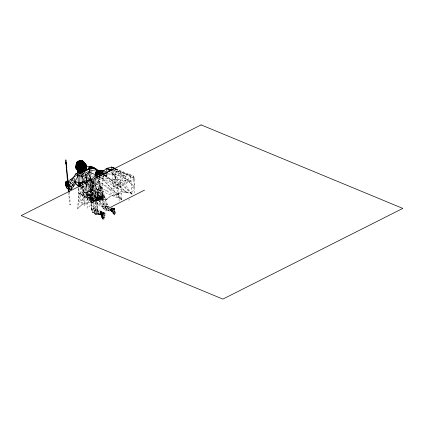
<?xml version="1.0" encoding="UTF-8"?>
<svg xmlns="http://www.w3.org/2000/svg" width="424" height="424" viewBox="0 0 424 424"><rect width="100%" height="100%" fill="white"/><g stroke="black" fill="none" stroke-linecap="round" stroke-linejoin="round"><path stroke-width="0.32" stroke-dasharray="2.12 1.59" d="M78.822 188.404L77.963 207.044M78.806 188.341L77.788 208.878L79.134 206.965L81.885 204.787L85.256 203.059L91.616 202.688L98.914 199.688L106.774 199.731C109.153 195.374 114.337 194.844 118.741 194.038L119.091 193.19L118.725 194.134L110.41 196.1L108.12 198.003L106.753 199.789C100.387 197.971 94.944 202.232 89.035 202.842C84.535 202.545 80.279 205.264 77.788 208.878M82.325 185.903L84.562 188.092L90.492 197.356L90.678 199.206L91.642 200.981L91.589 209.323L92.538 211.438L93.418 211.936M93.227 212.906L92.31 212.286L91.393 208.735L91.467 200.674L90.678 199.206L93.227 200.229L96.312 200.647L98.077 200.202L98.257 199.54L98.124 197.717L91.452 181.08M98.93 177.72L100.515 187.488L102.566 195.268L103.355 206.992L90.858 201.76L91.001 189.374L102.025 187.795L102.523 195.358M80.014 187.774L81.122 203.26L92.321 190.334L80.47 194.181L92.973 199.413L91.674 181.366L102.709 197.913L91.51 210.839L90.084 191.669L90.238 181.737M91.637 201.755L91.637 202.767L91.324 198.936M95.697 179.188L96.174 181.599L99.868 190.429L104.124 194.711L104.214 196.593L96.312 200.647L96.031 209.228L93.672 212.355L92.31 212.286L92.538 211.438L91.393 208.735L95.294 207.903L97.107 208.147L98.092 211.629L97.292 213.267L95.819 211.613L95.294 207.903L95.654 199.948L95.713 199.656L98.384 199.884L99.285 199.206L99.152 197.383L96.057 189.729M93.238 180.279L100.064 183.062L102.433 193.482L102.523 195.358L104.315 196.869L104.118 197.573L102.232 198.729L99.751 199.656L98.368 199.709L97.812 199.503L98.013 193.482L101.32 190.551M103.488 217.941L103.726 212.265L101.638 212.079L96.545 209.88L96.031 209.228L92.93 208.147L93.227 200.229L97.663 199.937L99.285 199.206L96.598 197.245L96.783 199.837L97.674 200.112L99.285 199.206L97.674 200.112M95.564 197.579L98.257 199.54L97.663 199.937L93.243 200.43L90.625 199.179L88.69 193.842L88.907 189.523L88.452 182.696M92.925 180.603L97.085 189.396L99.868 190.429L102.433 193.482L104.124 194.711L100.186 197.043L98.124 197.717L92.183 198.591L90.492 197.356L92.517 192.814L95.029 190.063L95.75 200.17L91.467 200.674L91.642 200.981L92.368 200.441L92.517 192.814L87.238 183.216M97.626 196.911L100.313 198.872L102.232 198.729L104.214 196.593L104.118 197.573L107.675 206.356L108.586 207.389L107.659 205.947L104.209 207.532L103.329 208.592L104.924 209.218L105.836 210.251C101.569 208.375 100.467 203.419 98.368 199.709L96.783 199.837L97.663 199.937L97.107 208.147L97.499 210.484L98.092 211.629L102.947 212.376L103.371 212.88L102.968 213.77L100.833 214.862L102.29 218.747L102.889 219.182L104.066 218.964L105.322 213.42L104.77 212.795L103.726 212.265L101.728 212.244L98.416 213.336L94.298 212.435M92.777 189.438L91.213 187.281M87.265 182.808L93.704 194.733L97.812 199.503L100.228 197.955L102.232 198.729L106 206.44L105.544 208.502L107.341 207.405L108.215 206.35L104.315 196.869L100.228 197.955L98.564 199.004L98.368 199.709L97.774 198.989L99.751 199.656L103.334 206.774L104.209 207.532L110.547 209.472L111.39 211.375L113.24 209.514L113.351 208.078L114.263 208.348L115.169 210.569L115.482 213.86L114.411 214.502L110.425 210.389L108.465 210.426L108.714 209.165L110.092 208.004L111.21 210.664L113.934 209.848L115.169 210.569L112.625 212.095L111.39 211.375L110.547 209.472L111.459 208.571L113.351 208.078L114.962 213.558L115.482 213.86M105.592 207.898L105.735 206.08L107.256 205.068L107.346 204.209L105.815 204.055L103.557 204.697L101.892 205.762L101.802 206.621L103.334 206.774L105.735 206.08L103.557 204.697L100.228 197.955L102.523 195.358L104.315 196.869M114.952 168.847L116.097 170.967L115.413 178.748L113.102 186.412L131.965 194.219L134.275 186.56L134.959 178.774L133.528 176.13L115.959 168.853M95.978 213.028L96.37 209.567L97.727 209.636L98.092 211.629M92.421 181.127L95.453 185.315L96.926 191.171L102.566 195.268L100.223 198.167L93.243 200.43L93.625 197.133L95.299 196.588L98.013 193.482M80.38 186.894L80.719 188.055L84.752 192.602L92.268 195.199L93.704 194.733L100.515 187.488L97.955 182.458L98.479 178.186L100.308 176.972L106.18 175.494L107.505 173.835L106.117 173.58L106.18 175.494L103.435 175.001M103.763 218.747L104.77 212.795L101.145 213.468L100.52 212.631L100.562 211.369L102.2 211.465L103.371 212.88L103.726 212.265L100.594 212.848L100.833 214.862L102.258 215.89L102.539 217.872L104.553 217.501L103.53 216.759L101.516 217.13L102.539 217.872M113.934 209.848L113.24 209.514L113.351 208.078L110.547 209.472L110.425 210.389L111.39 211.375L113.934 209.848L114.263 208.348L110.971 210.331L110.5 209.79L112.625 208.205L113.362 208.597L111.798 207.622L112.625 208.205M93.455 187.217L92.792 186.761L94.16 180.428M95.845 214.184L96.545 209.88L102.2 211.465L102.947 212.376L102.968 213.77L105.057 215.371L104.77 212.795L103.631 214.343L100.833 214.862L100.112 213.521L100.52 212.631L102.2 211.465M99.317 198.141L97.255 198.814L97.441 197.86L99.317 198.141L99.184 196.317L104.124 194.711M103.631 214.343L100.801 214.337L100.562 211.369L98.993 212.143L98.416 213.336L100.112 213.521L100.833 214.862L101.145 213.468L102.189 213.998L105.322 213.42M110.569 171.778L120.522 180.285L121.905 199.598L103.043 191.791L99.847 187.079L98.124 180.507L98.819 177.751M102.603 185.606L99.847 187.079L121.905 199.598L118.709 194.886L116.987 188.32C117.957 181.525 123.654 175.547 130.576 174.905L131.965 194.219L115.413 178.748L112.657 180.221M97.727 209.636L97.499 210.484L95.819 211.613L93.672 212.355L92.93 208.147L96.312 200.647L92.368 200.441L90.678 199.206M96.396 177.905L91.43 193.779L91.775 195.75M82.288 174.953L83.014 173.178M94.563 211.889L95.098 210.797L96.545 209.88L100.801 214.337L102.968 213.77L103.726 212.265M85.897 193.885L92.941 196.158L94.499 195.655L96.926 191.171L100.223 198.167L97.812 199.503L97.085 189.396L100.186 197.043L100.313 198.872L99.751 199.656L104.118 197.573L102.703 197.028L97.812 199.503M104.251 174.852L103.35 176.458L101.596 176.214M104.203 174.974L103.35 176.458L103.334 175.388M120.352 191.94L122.822 191.802L127.587 192.941L113.833 181.933L104.383 174.985M90.031 181.885L84.562 188.092L84.752 192.602L90.625 199.179L102.566 195.305M91.001 189.374L79.156 193.222L90.858 201.76L102.703 197.913L91.001 189.374L79.802 202.301L78.747 187.535M100.022 198.347L102.486 195.506L102.449 193.593M98.479 178.186L97.79 177.894L97.955 182.458C94.155 188.028 87.143 191.966 80.719 188.055L88.621 185.489M97.79 177.894L93.381 182.839L90.344 189.056L91.038 195.496M105.088 207.649L106.228 206.462L107.675 206.356L109.44 206.896M94.117 211.889L96.37 209.567L94.218 210.309L92.538 211.438M112.72 213.065L114.549 211.963L115.439 212.482L113.606 213.585L112.72 213.065L114.549 211.963M114.289 213.797L113.892 214.2L114.962 213.558L114.289 213.797L111.459 208.571L112.662 210.611M94.499 195.655L101.071 189.613M93.704 186.406L90.344 189.056L89.835 181.933M97.859 214.125L99.163 214.242L100.112 213.521M72.324 182.993L73.373 182.362L72.218 181.848M110.5 209.79L113.351 208.078M111.39 211.375L110.971 210.331L111.883 210.601L114.734 208.889M114.411 214.502L110.971 210.331L112.005 211.735L114.549 210.209L114.263 208.348L115.169 210.569M112.005 211.735L113.16 213.325L114.994 212.223L114.549 210.209M134.747 193.164L133.528 176.13L117.957 184.456L104.288 174.407M131.52 188.033L134.275 186.56L116.097 170.967L98.124 180.507L118.709 194.886L121.46 193.413M100.594 212.848L101.728 212.244L102.947 212.376L102.37 213.564L100.801 214.337L97.085 214.221M102.714 218.524L102.29 218.747L103.467 218.53L102.878 218.641M115.826 168.916L134.959 178.774L116.987 188.32L99.64 176.999M98.935 197.865L103.366 195.978L103.281 194.097L98.342 195.703M99.301 177.338L100.308 176.972M96.28 196.37L91.34 197.971L91.52 199.821L96.412 198.194M82.277 174.344L84.047 173.761M87.344 177.804L89.199 177.19M91.33 176.495L94.738 175.382M82.06 174.126L83.835 173.548M82.161 174.359L83.984 173.771M82.161 174.497L84.259 173.819M90.413 171.821L92.257 171.222M85.77 175.907L87.885 175.218M90.376 174.412L92.225 173.803M86.766 176.31L87.932 175.928M89.374 175.462L92.872 174.328M76.066 181.446L77.566 180.958M83.602 179.018L85.404 178.435M82.272 186.443L86.48 185.081M88.574 184.403L93.381 182.839L88.658 185.606L86.565 186.284L81.599 186.613L82.887 204.548L94.086 191.622L85.351 194.457M90.058 185.023L97.955 182.458M84.562 188.092L100.064 183.062M100.515 187.488L84.752 192.602L90.672 199.163M90.46 181.795L91.653 198.453L79.156 193.222L90.084 191.669L102.025 187.795L92.946 181.207M102.433 193.482L97.493 195.082L100.186 197.043L99.868 190.429L92.517 192.814L98.124 197.717L95.437 195.75L90.492 197.356M92.183 198.591L97.128 196.985L97.255 198.814M98.469 197.526L103.366 195.978M112.328 210.415L109.503 211.046L108.279 210.781M101.898 175.822L103.043 191.791L120.946 186.237L112.143 173.045L131.005 180.857L113.102 186.412L111.91 169.791M104.993 208.666L103.885 208.995L98.564 199.004M101.702 215.434L101.649 214.793M91.52 199.821L96.879 198.533M128.928 200.706L128.923 200.435M105.057 215.371L102.258 215.89L101.145 213.468L101.543 215.376L104.341 214.857M101.516 217.13L103.53 216.759M101.543 215.376L102.025 217.501L104.044 217.13M91.393 208.735L91.589 209.323L93.397 209.567L97.297 208.735L98.077 200.202L95.654 199.948L91.467 200.674L93.651 200.971L96.312 200.647M98.257 199.54L92.368 200.441L93.651 200.971L98.077 200.202L97.663 199.937M128.758 199.54L129.861 199.418M104.776 173.988L107.505 173.835M98.416 213.336L99.163 214.242L102.232 214.602M91.642 200.981L93.651 200.971L93.397 209.567L95.098 210.797L100.52 212.631L100.833 214.862M113.24 209.514L108.422 208.958C105.936 204.76 103.504 200.133 102.523 195.358M90.54 173.697L92.49 173.723M96.783 199.837L98.384 199.884M97.292 213.267L102.968 213.77M99.163 214.242L100.663 214.221M98.32 214.141L100.801 214.337M98.124 180.507L121.905 199.598L102.083 178.424L131.005 180.857M82.749 173.776L84.005 173.898M107.283 210.145L111.21 210.664L112.588 209.504L112.837 208.242L111.014 207.877M107.293 173.358L125.451 176.188L125.976 183.544M104.389 171.333L106.053 171.641L104.982 171.142M103.276 171.105L106.053 171.641M85.235 184.461L102.025 187.795M79.156 193.222L102.709 197.913M86.851 194.945L90.519 196.487L93.625 197.133M112.901 170.093L130.576 174.905M118.582 171.641L133.528 176.13M107.882 207.124L106 206.44L106.641 208.29M112.063 170.644L125.451 176.188L114.888 169.192M102.083 178.424L120.946 186.237M92.459 188.76L92.925 188.95M82.235 195.469L94.732 200.7L93.206 179.389M127.587 192.941L125.69 192.125L120.405 191.855L118.725 194.134L117.575 193.567M93.572 200.446L90.884 199.275L90.725 197.399M117.586 193.482L118.741 194.038M115.784 169.139L134.959 178.774M104.421 174.603L106.18 175.494L104.76 174.28M111.554 208.719L111.925 208.937M108.465 210.426L109.503 211.046L111.21 210.664L108.221 208.142M93.561 186.873L92.114 185.436M72.154 182.06L73.246 182.792M93.169 188.15L91.605 186.47M93.073 188.463L91.462 186.772M104.352 175.064L113.796 182.013L127.523 193.021M102.889 219.182L101.638 212.079L102.157 212.557M102.242 216.744L102.523 216.945M82.012 172.451L83.507 173.538M82.139 185.834L90.084 191.669M107.723 207.723L106.228 206.462L107.108 209.53M81.673 186.639L83.512 189.189L95.654 199.948M114.666 168.317L134.275 186.56M99.576 177.094L118.709 194.886M103.912 174.805L116.987 188.32M113.16 213.325L114.151 214.353L115.222 213.707L114.994 212.223M112.143 173.045L131.965 194.219L116.097 170.967M74.629 178.488L75.355 179.283M91.081 187.556L92.427 189.194M91.987 185.696L92.792 186.761M85.728 184.61L95.75 200.17M101.241 215.291L102.915 217.682M99.714 189.454L101.718 192.321M88.69 193.842L93.243 200.43M80.454 186.152L90.858 201.76M105.624 197.86L106.753 199.789L105.613 197.929M105.263 207.956L103.557 204.697L102.232 198.729M91.505 181.075L92.967 184.021L92.739 181.159M111.883 210.601L112.625 212.095M113.553 174.333L117.957 184.456L119.149 201.071M102.025 217.501L102.587 218.964M69.165 192.13L70.252 203.282M68.577 192.671L69.663 203.822M114.761 169.621L115.885 185.357M106.88 172.483L107.113 175.737M99.142 177.296L100.287 193.259M98.559 188.124L99.72 204.342L87.222 199.105L99.068 195.257L87.874 208.184L86.708 191.971M94.955 178.372L96.608 202.068L84.106 196.837L95.957 192.989L84.758 205.916L83.231 185.33M92.734 181.202L93.704 194.733M91.255 181.075L92.268 195.199M87.805 174.142L88.097 177.714M86.517 183.073L87.715 199.731M86.401 183.947L86.565 186.284M84.355 178.78L84.519 181.075M82.685 186.258L83.74 201.024M101.728 212.244L101.845 214.321M90.519 196.487L90.625 199.148M102.189 213.998L102.258 215.89M102.523 195.321L101.564 197.695L102.518 195.321"/><path stroke-width="0.64" d="M78.472 173.034L78.239 169.823L77.279 169.987L77.868 172.499L79.097 173.299C82.123 173.411 84.519 171.222 86.671 169.383C85.081 166.521 85.134 162.207 81.54 160.834C77.46 159.758 75.106 164.083 76.166 167.559L76.776 168.953L78.435 169.823L78.101 169.966L76.028 167.448L76.002 166.197M81.355 186.067L79.754 183.21L80.019 173.326M90.248 181.122L90.28 179.267L78.429 183.115L80.454 186.152M80.708 172.801L79.097 173.299L78.8 170.713L77.581 170.899M78.8 167.12L80.995 173.072L81.244 172.637L80.995 173.072C79.892 169.335 77.571 165.243 78.567 161.247L79.617 160.749L82.177 160.564L83.38 161.48L84.954 164.008M66.319 182.362L66.351 181.276L68.094 181.022L68.651 181.435L68.63 182.304L68.11 182.203L68.651 181.435L68.232 181.414L68.651 181.435M80.936 160.505L82.177 160.564L81.986 160.95L80.936 160.505L79.59 161.125L78.981 163.081L79.219 166.07L79.913 166.786L81.159 172.324L81.689 172.149L81.498 168.927L80.433 165.689L81.159 164.729C84.005 164.051 86.713 163.028 82.394 161.115M82.177 160.564L76.77 162.36L78.567 161.247L80.698 161.157L83.152 163.171L83.963 164.454L84.694 166.468L84.228 167.925L85.781 170.077L80.984 171.72M86.072 165.365L85.855 164.099L85.155 163.818L85.335 165.238L86.247 165.349L86.47 166.028L85.224 166.505L85.012 165.858L86.247 165.349M76.156 164.751L76.924 162.249L79.617 160.749M68.163 183.226L67.988 182.988L68.412 183.009L67.872 183.778L68.253 184.08L67.75 184.562L68.269 184.668L68.094 183.661L68.471 184.419L67.676 185.977L65.911 185.219L66.155 184.111M76.712 173.57L75.541 174.137L73.538 177.296L75.726 183.412L71.258 189.448L69.753 189.867L67.347 188.691L66.276 187.032L65.333 183.274L65.837 182.76L65.953 181.758L66.303 181.986L66.351 181.276L65.333 183.274L66.292 186.322L67.676 185.977L66.886 185.542L66.966 183.597M86.348 168.513L85.802 165.895M66.202 163.394L66.266 162.678M79.595 172.939L74.889 181.827L71.227 187.207L71.258 189.448L69.144 188.293L67.347 188.691L65.752 185.129L65.603 182.203L67.972 181.811L68.63 182.304L68.232 181.414L68.767 181.976L68.375 181.806M65.895 159.949L65.513 163.065L65.879 163.892L66.022 162.244L66.128 163.903L66.451 163.118L65.906 159.965M96.322 171.762L96.571 169.823L94.213 168.074L89.575 169.452L87.964 168.98M97.467 174.762L98.236 174.497L97.769 174.799L97.059 174.545L96.948 173.888L96.317 173.644L97.059 174.545L97.769 174.799L98.193 174.222L97.292 173.792L98.204 174.693L98.824 172.61L99.476 171.974L100.716 171.662L102.539 172.033M97.213 173.925L97.059 174.545L96.783 173.676L97.17 171.227L103.912 170.639L102.852 171.344M68.004 184.244L67.935 184.7L67.193 184.149L66.817 181.795L67.93 182.092L66.849 182.394L67.856 182.596L67.808 182.882L65.805 183.889L65.519 184.641L65.98 184.795L65.333 183.274L65.847 182.76L65.603 182.203L66.123 184.594L67.193 184.149L67.469 182.325L67.93 182.092L67.972 181.811L67.05 181.573L68.052 181.302L68.72 182.256L68.11 182.203L68.28 182.437M67.262 183.693L66.907 183.433L67.734 183.385L67.193 184.149M65.953 181.758L68.094 181.022L67.549 181.79L67.05 181.573M68.216 182.877L68.137 183.38L68.031 182.739L68.534 182.219L68.11 182.203L68.508 183.094L67.988 182.988L68.492 182.506L67.549 181.79L67.972 181.811L67.511 182.039L68.052 181.302L66.817 181.795M68.333 182.087L68.259 182.59L68.147 181.949L68.608 181.716M67.835 184.032L68.296 183.799L68.365 184.62L67.787 184.313M67.951 183.242L68.412 183.009L68.481 183.831L67.872 183.778L68.37 183.295L67.432 182.574L67.93 182.092M96.513 173.994L96.089 174.577L95.384 174.317L95.824 172.176L96.555 171.275L99.725 170.777L100.716 171.662L100.197 173.103L99.179 173.437M67.676 185.977L65.519 184.641L65.911 185.219L66.886 185.542L67.183 183.799M100.366 171.349L98.612 171.561L97.854 172.398L97.653 173.882L98.607 174.916L99.105 174.481L98.304 174.874L98.458 174.253L99.163 174.407L99.444 172.897L99.863 172.658L100.197 173.103L103.223 174.105M99.068 173.289L99.863 172.658L99.476 171.974L99.725 170.777L98.702 171.111M77.195 169.054L76.373 168.975L75.88 167.22M85.314 164.48L85.722 164.3L86.247 165.895L85.844 166.076L85.314 164.48L85.722 164.3M66.886 185.542L68.471 184.419L69.886 186.242L71.227 187.207L69.806 185.246L70.41 182.76L73.538 177.296L77.815 174.518M96.243 173.957L96.089 174.577L95.384 174.317L95.66 172.261L96.555 171.275L98.193 171.275L97.17 171.227M95.686 174.359L96.105 173.776L95.686 174.359L95.501 173.591L95.384 174.317M95.941 173.919L95.787 174.534L96.253 174.232M96.375 173.814L96.222 174.428L96.926 174.688L97.398 174.386M96.926 174.688L97.35 174.105L96.926 174.688L95.501 173.591L99.163 174.407M97.515 173.967L97.361 174.582L96.783 173.676M97.769 174.799L98.193 174.222M98.204 174.693L98.357 174.078M98.607 174.916L98.893 174.37M98.31 174.238L97.653 173.882L98.304 174.874L98.803 174.444M76.219 163.749L78.981 163.081C81.101 164.014 83.056 166.393 81.843 168.779L82.261 170.48L83.39 171.98L81.779 172.473M77.062 163.648L77.656 161.719L78.392 161.284M96.396 177.905L96.789 176.691M94.547 179.225L95.914 175.001L85.632 170.13L91.388 167.856L94.282 167.782L91.34 167.904L86.342 169.849M66.213 163.415L66.255 162.657M66.123 163.881L66.451 163.118M84.742 164.146L79.219 166.07L81.159 164.729L76.002 166.256L76.458 163.802L77.46 162.265L76.606 167.745L78.398 167.909L80.555 173.209L80.141 173.517L79.68 172.107M97.075 171.768L97.536 170.687L101.527 170.856L100.356 170.692M82.208 167.347L81.498 168.927L80.359 169.287M73.538 177.296L70.225 179.744L68.545 182.892L70.41 182.76L72.912 184.615L73.548 186.613M77.656 161.719L76.77 162.36M99.099 176.649L101.659 172.478L106.588 168.376L111.719 167.098L115.355 168.604M77.968 161.449L76.924 162.249M96.555 171.275L96.741 171.598L97.785 171.174L99.476 171.974L96.99 172.213L97.785 171.174L99.476 171.974L97.854 172.398L95.824 172.176M76.103 167.294L76.41 167.687C76.161 170.411 80.507 168.031 80.767 166.515L85.033 164.978M82.828 161.936L83.38 161.48L78.981 163.081L79.574 163.887M76.484 167.597L80.767 166.515L77.3 167.575L78.101 169.966L79.876 172.706L80.242 172.605M78.021 172.149L78.297 172.451M76.998 168.927L76.267 169.25L76.055 168.598L76.712 168.286M85.012 165.858L85.664 165.54M79.447 170.57L78.8 170.713M68.253 184.08L67.75 184.562L68.365 184.62L67.31 183.364L67.808 182.882L67.347 183.11M86.385 168.037L80.587 170.22M86.178 167.098L78.101 169.966L79.076 169.679M67.231 183.899L67.692 183.666L66.907 183.433L67.856 182.596L68.508 183.094L68.534 182.219L68.073 182.453M84.392 162.567L76.124 165.254M84.1 164.846L79.86 167.464M79.118 175.351L77.899 175.743C82.277 176.898 86.581 174.879 89.75 171.9L89.549 169.452L88.399 169.086L89.549 169.452L89.761 171.996L88.627 172.266M96.624 174.646L97.096 174.344M97.292 213.267L95.845 214.184L94.605 213.839M71.831 185.235L72.912 184.615M76.882 168.789L76.59 168.948L77.841 169.881L77.868 172.499L80.019 172.017M74.635 183.995L75.726 183.412M100.753 175.764L101.85 175.176L101.659 172.478L106.042 173.162M102.412 174.874L114.666 168.317L111.719 167.098L111.91 169.791M88.309 168.423L91.224 167.347M68.094 181.022L67.215 181.419L68.312 182.225M67.39 182.829L67.856 182.596L67.432 182.574M67.273 183.619L67.734 183.385L68.391 183.878M68.407 184.334L68.02 184.164M108.311 208.396L144.515 190.143M76.209 166.759L75.684 166.717L75.599 167.342L76.193 168.445M75.774 167.268L76.113 167.183L76.378 167.983L76.066 168.052M75.843 167.379L76.251 167.199M78.785 166.203L78.938 167.088M84.938 163.844L84.556 164.597L85.15 165.699M85.68 163.855L84.572 164.274L85.086 164.12M84.98 164.305L85.33 166.229L85.733 166.054M85.076 164.369L84.556 164.597L85.855 164.099L85.341 164.252M85.023 165.307L86.12 164.894L85.606 165.053M96.99 172.213L98.612 171.561L100.716 171.662M85.425 166.176L79.32 168.291M80.799 170.983L86.406 169.022L86.671 169.383M83.056 171.683L79.193 172.87M88.351 167.443L89.74 166.977L89.803 167.644M78.493 171.964L77.767 172.314L78.202 172.467M76.723 173.75L75.541 174.137L77.725 173.294L78.7 186.904M70.225 179.744L72.122 179.983L74.889 181.827L76.066 181.446M94.738 175.382L95.914 175.001L97.769 176.559L99.364 176.252M79.24 186.804L76.77 184.716L74.889 181.827L79.754 183.21L83.358 182.039M87.858 180.582L91.462 179.41L95.914 175.001L97.478 177.412M77.899 175.743L78.986 175.398M80.698 161.157L79.59 161.125M79.871 164.289L80.587 164.072M76.198 166.558L75.615 167.019L76.129 166.86M76.087 166.865L80.433 165.689M76.055 168.598L76.569 168.439L76.781 169.091L76.267 169.25M86.47 166.028L85.637 166.468L85.531 166.144M77.677 168.784L81.127 167.724M85.224 166.505L86.152 166.309L86.046 165.985M78.742 170.777L81.461 169.945M77.793 171.662L81.519 170.755M79.553 172.149L81.62 171.513M78.398 167.909L77.963 167.385L78.35 166.335L76.733 166.086L77.285 166.653L78.35 166.335L77.523 163.526M79.177 171.471L79.733 171.312M90.28 168.18L91.34 167.904M99.364 171.031L101.707 170.538L103.912 170.639M79.754 183.21L84.615 182.368L91.462 179.41L92.103 180.555M65.974 162.551L67.49 181.514M89.66 170.676L96.571 169.823L97.536 170.687L100.08 171.1M86.973 166.606L89.851 166.584M106.318 210.214L107.283 210.145L105.544 208.502M66.907 183.433L67.734 183.385M97.085 214.221L95.845 214.184L93.672 212.355M76.776 168.953L78.037 169.006M70.108 204.638L70.379 204.596L69.759 204.532M67.988 182.988L68.603 183.046L68.492 182.506M67.872 183.778L68.481 183.831L68.37 183.295M98.628 174.116L98.055 174.036L97.902 174.656L97.785 173.999L97.361 174.582L97.292 173.792M98.771 174.571L99.031 174.333M98.861 171.89L99.476 171.974M93.185 167.703L96.524 169.049L99.338 171.148M82.139 183.852L78.429 183.115L80.549 184.668M100.446 173.967L99.258 173.723L100.128 175.472M89.994 166.245L91.298 166.531M90.02 166.086L93.508 167.332M112.27 169.923L106.588 168.376L106.88 172.483M96.317 173.644L96.524 174.471L96.948 173.888L96.222 174.428L95.501 173.591L96.105 173.776M79.405 168.254L77.3 167.575L77.285 166.653M76.77 184.716L80.39 186.136M111.454 170.39L106.588 168.376L109.572 170.93M99.444 172.897L97.854 172.398L98.145 172.536M91.298 166.499L92.066 166.881M114.623 168.556L111.719 167.098L114.358 168.842M95.267 173.665L95.67 173.882M65.805 183.889L66.902 184.588L66.96 185.113M66.123 184.594L66.865 185.071M69.806 185.246L68.831 184.594L69.886 186.242L69.144 188.293L68.555 187.366M103.763 218.747L104.066 218.964M91.881 180.433L90.28 179.267L91.33 180.841M103.763 174.02L101.659 172.478L103.461 174.338M74.889 181.827L75.843 182.596M94.213 168.074L95.994 169.6M85.902 183.502L84.615 182.368L80.375 172.6M96.571 169.823L97.658 171.01M84.63 171.148L82.892 168.397L83.565 166.876L83.221 165.397C82.77 163.484 80.915 162.281 79.134 161.756L79.739 162.832M86.735 182.972L85.924 174.773L83.639 170.941L87.964 173.294L91.462 179.41L81.805 176.14L82.595 184.997M98.612 171.566L98.792 171.879M87.265 182.808L86.655 180.969M85.452 184.048L84.562 181.647M81.159 172.324L81.44 172.939L81.959 172.96L81.493 171.55M96.842 174.45L97.769 176.559M84.816 163.272L85.07 163.887M65.423 183.958L66.292 186.322M85.531 163.924L84.721 164.21M85.526 165.699L85.738 166.351M78.567 161.247L78.737 161.761M65.593 184.477L65.921 185.511M85.664 166.028L86.242 168.169M66.027 162.546L68.142 181.631M68.338 183.603L69.165 192.13M67.745 184.143L68.513 192.014M91.531 179.341L91.605 180.354M89.575 169.452L90.413 181.165M85.924 174.773L86.517 183.073M79.686 183.189L79.919 186.496M65.794 183.942L65.752 185.129L65.8 183.942M65.678 162.625L65.778 163.399L65.688 162.646M66.165 167.719L66.801 167.856L66.165 167.719M201.103 124.895L21.2 215.593L222.897 299.106L402.8 208.407L201.103 124.895"/></g></svg>
